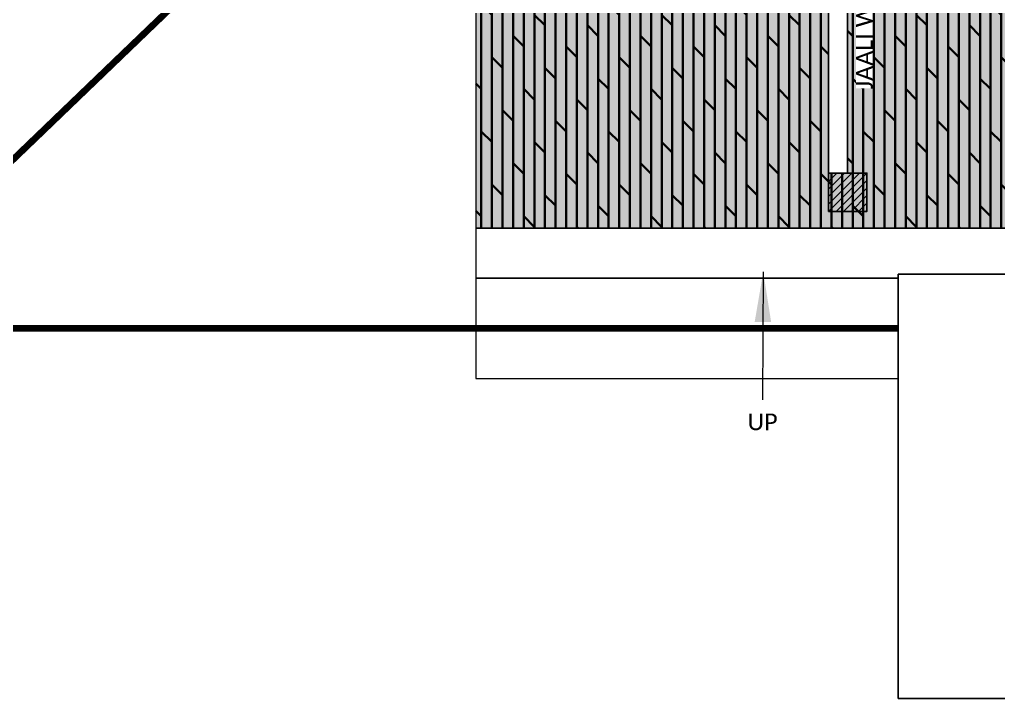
# Model space of a CAD drawing. Header units: millimetres. Extents: x -176651 to 424033, y -469666 to 486614.
# Drawn here: x 259892 to 265750, y 78494 to 82559 of the extents above; entities that cross this region are included whole.
import ezdxf

# ---------------------------------------------------------------- set-up
doc = ezdxf.new("R2010")
doc.units = ezdxf.units.MM
doc.set_wipeout_variables(frame=1)
doc.linetypes.add('1625E_Roof Plan$0$DASHED', pattern=[0.75, 0.5, -0.25])
for name, color, linetype in [('1625_East Villa$0$ad-Arrow', 8, 'Continuous'), ('1625_East Villa$0$ad-Elevation 10', 8, 'Continuous'), ('1625_East Villa$0$ad-Furniture', 8, 'Continuous'), ('1625_East Villa$0$ad-Text main', 8, 'Continuous'), ('1625_East Villa$0$ad-Verandah', 8, 'Continuous'), ('1625E_Columns$0$ad-MS Column', 8, 'Continuous'), ('1625E_Roof Plan$0$ad-Primary Roof', 8, 'Continuous'), ('ad-Plinth', 8, 'Continuous'), ('ad-Verandah', 33, 'Continuous'), ('Site Levels$0$ad-Lvl-Backyard', 6, 'Continuous')]:
    doc.layers.add(name, color=color, linetype=linetype)
doc.layers.add('1625_East Villa$0$ad-Landscape', color=8, linetype='Continuous', lineweight=35)
doc.styles.add('1625_East Villa$0$6 U T S R N_Corridor-Basement$0$grid_text', font='verdana.ttf', dxfattribs={"width": 0.9})
doc.styles.add('1625_East Villa$0$6 U T S R N_Corridor-Basement$0$Standard', font='arial.ttf')
doc.styles.add('Site Levels$0$Sections_The woods Site plan_Entrances$0$Standard', font='arial.ttf')
doc.dimstyles.new('1625_East Villa$0$6 U T S R N_Corridor-Basement$0$1.125', dxfattribs={"dimtxt": 350, "dimasz": 100, "dimexe": 75, "dimexo": 50, "dimgap": 50, "dimtad": 0, "dimdec": 0, "dimzin": 0, "dimdsep": 46, "dimtxsty": '1625_East Villa$0$6 U T S R N_Corridor-Basement$0$grid_text', "dimblk": '1625_East Villa$0$6 U T S R N_Corridor-Basement$0$_ArchTick', "dimcen": 0, "dimdle": 75, "dimclrd": 256, "dimclre": 8, "dimclrt": 7, "dimadec": 3, "dimazin": 0, "dimtfac": 1, "dimtdec": 0, "dimtofl": 0, "dimtmove": 2, "dimatfit": 2, "dimfxl": 80, "dimtolj": 1, "dimtzin": 0, "dimlwd": 18, "dimlwe": 9, "dimarcsym": 0})

# ---------------------------------------------------------------- blocks, each defined once
blk = doc.blocks.new('A$C92fa9908')
at = {"layer": 'ad-Verandah', "lineweight": 9}
blk.add_lwpolyline([(13650, 4745), (12120, 4745), (12120, 0), (6200, 0), (6200, -2045), (13650, -2045)], close=True, dxfattribs=at)
blk = doc.blocks.new('zw$C194')
at = {"layer": 'ad-Plinth', "ltscale": 5}
blk.add_blockref('A$C92fa9908', (64583.5, -345403.9), dxfattribs=at)
blk = doc.blocks.new('1625_East Villa$0$zw$D357')
at = {"layer": '1625_East Villa$0$ad-Elevation 10', "insert": (215, -847.5), "char_height": 100, "width": 720.07, "attachment_point": 5, "rotation": 90, "style": '1625_East Villa$0$6 U T S R N_Corridor-Basement$0$Standard', "bg_fill": 3, "box_fill_scale": 1, "bg_fill_color": 257, "bg_fill_transparency": 0}
blk.add_mtext('{\\fCalibri Light|b0|i0|c0|p34;JAALI WALL}', dxfattribs=at)
blk.add_wipeout([(0, 0), (115, 0), (115, -1715), (0, -1715)])
at = {"layer": '1625_East Villa$0$ad-Elevation 10'}
blk.add_lwpolyline([(115, -1715), (115, 0), (0, 0), (0, -1715)], close=True, dxfattribs=at)
blk = doc.blocks.new('1625_East Villa$0$zw$D46D')
at = {"layer": '1625_East Villa$0$ad-Furniture'}
blk.add_blockref('1625_East Villa$0$zw$D357', (8310, 0), dxfattribs=at)
blk = doc.blocks.new('1625_East Villa$0$6 U T S R N_Corridor-Basement$0$_ArchTick')
at = {"color": 0, "linetype": 'ByBlock', "const_width": 0.15}
blk.add_lwpolyline([(-0.5, -0.5), (0.5, 0.5)], dxfattribs=at)
blk = doc.blocks.new('1625E_Roof Plan')
at = {"layer": '1625E_Roof Plan$0$ad-Primary Roof', "linetype": '1625E_Roof Plan$0$DASHED', "ltscale": 2, "const_width": 40}
blk.add_lwpolyline([(12570, -2645), (2380, -2645), (7475, 2255)], close=True, dxfattribs=at)
blk = doc.blocks.new('1625E_Columns$0$A$C42b14ea2')
at = {"layer": '1625E_Columns$0$ad-MS Column'}
h = blk.add_hatch(dxfattribs=at)
h.set_pattern_fill('ANSI31', color=256, scale=10)
h.set_pattern_definition([(45, (-1729784.14, 638048.958), (-22.4506403, 22.4506403), [])])
h.paths.add_polyline_path([(0, 0), (230, 0), (230, 230), (0, 230)])
blk.add_lwpolyline([(0, 0), (230, 0), (230, 230), (0, 230)], close=True, dxfattribs=at)
blk = doc.blocks.new('1625E_Columns')
at = {"rotation": 359.9999999999997}
blk.add_blockref('1625E_Columns$0$A$C42b14ea2', (8310, -1945), dxfattribs=at)
blk = doc.blocks.new('Site Levels$0$zw$B088')
at = {"layer": 'Site Levels$0$ad-Lvl-Backyard', "insert": (274525.2, -19663.7), "char_height": 1269.98, "width": 5515.022, "attachment_point": 5, "style": 'Site Levels$0$Sections_The woods Site plan_Entrances$0$Standard', "bg_fill": 19, "box_fill_scale": 1.5, "bg_fill_color": 256, "bg_fill_transparency": 0}
blk.add_mtext('497.34', dxfattribs=at)
blk = doc.blocks.new('Site Levels')
at = {"layer": 'Site Levels$0$ad-Lvl-Backyard', "ltscale": 5}
blk.add_blockref('Site Levels$0$zw$B088', (-5982.9, 99418.6), dxfattribs=at)
blk = doc.blocks.new('1625_East Villa$0$zw$959F')
at = {"transparency": 33554559}
h = blk.add_hatch(color=43, dxfattribs=at)
h.dxf.hatch_style = 1
h.paths.add_polyline_path([(1530, -8875), (0, -8875), (0, -13620), (-5920, -13620), (-5920, -15665), (1530, -15665)])
at = {"layer": '1625_East Villa$0$ad-Landscape', "transparency": 33554687}
h = blk.add_hatch(dxfattribs=at)
h.set_pattern_fill('DOLMIT', color=44, scale=10, angle=90)
h.set_pattern_definition([(90, (-1096435.54, 661200.024), (-63.5, 5e-14), []), (135, (-1096435.54, 661200.02), (-126.999913, -126.999913), [89.80256, -179.605122])])
h.paths.add_polyline_path([(1530, -8875), (0, -8875), (0, -13620), (-5920, -13620), (-5920, -15665), (1530, -15665)])
at = {"layer": '1625_East Villa$0$ad-Verandah', "lineweight": 9}
for points in [[(1530, -8875), (0, -8875), (0, -13620), (-5920, -13620), (-5920, -15665), (1530, -15665)], [(-5920, -15665), (-5920, -15965), (-2485, -15965), (-2485, -15665)], [(-5920, -15965), (-5920, -16265), (-2485, -16265), (-2485, -15965)], [(-5920, -16265), (-5920, -16565), (-2485, -16565), (-2485, -16265)]]:
    blk.add_lwpolyline(points, close=True, dxfattribs=at)
at = {"layer": '1625_East Villa$0$ad-Text main', "insert": (-4204.3, -16825.6), "char_height": 100, "width": 207.6, "attachment_point": 5, "style": '1625_East Villa$0$6 U T S R N_Corridor-Basement$0$Standard', "bg_fill": 2}
blk.add_mtext('{\\fCalibri Light|b0|i0|c0|p34;UP}', dxfattribs=at)
at = {"layer": '1625_East Villa$0$ad-Arrow'}
blk.add_leader([(-4200, -15927.1, 0), (-4205, -16693.8)], dimstyle='1625_East Villa$0$6 U T S R N_Corridor-Basement$0$1.125', override={"dimscale": 1, "dimasz": 300, "dimgap": 50, "dimtad": 0}, dxfattribs=at)
blk = doc.blocks.new('1625_East Villa')
at = {"layer": '1625_East Villa$0$ad-Verandah'}
blk.add_blockref('1625_East Villa$0$zw$959F', (12120, 13620), dxfattribs=at)
at = {"layer": '1625_East Villa$0$ad-Furniture'}
blk.add_blockref('1625_East Villa$0$zw$D46D', (0, 0), dxfattribs=at)
for name in ['1625E_Roof Plan', '1625E_Columns']:
    blk.add_blockref(name, (0, 0))
blk = doc.blocks.new("All Plot's Villa Plans")
at = {"ltscale": 5}
blk.add_blockref('1625_East Villa', (256422.3, 83354.9), dxfattribs=at)

msp = doc.modelspace()

# ---------------------------------------------------------------- block references
at = {"ltscale": 5}
msp.add_blockref("All Plot's Villa Plans", (0, 0), dxfattribs=at)

# ---------------------------------------------------------------- next in the draw order: block references
msp.add_blockref('zw$C194', (191838.8, 428758.8), dxfattribs=at)

# ---------------------------------------------------------------- next in the draw order: block references
msp.add_blockref('Site Levels', (0, 0), dxfattribs=at)

doc.saveas('drawing.dxf')
